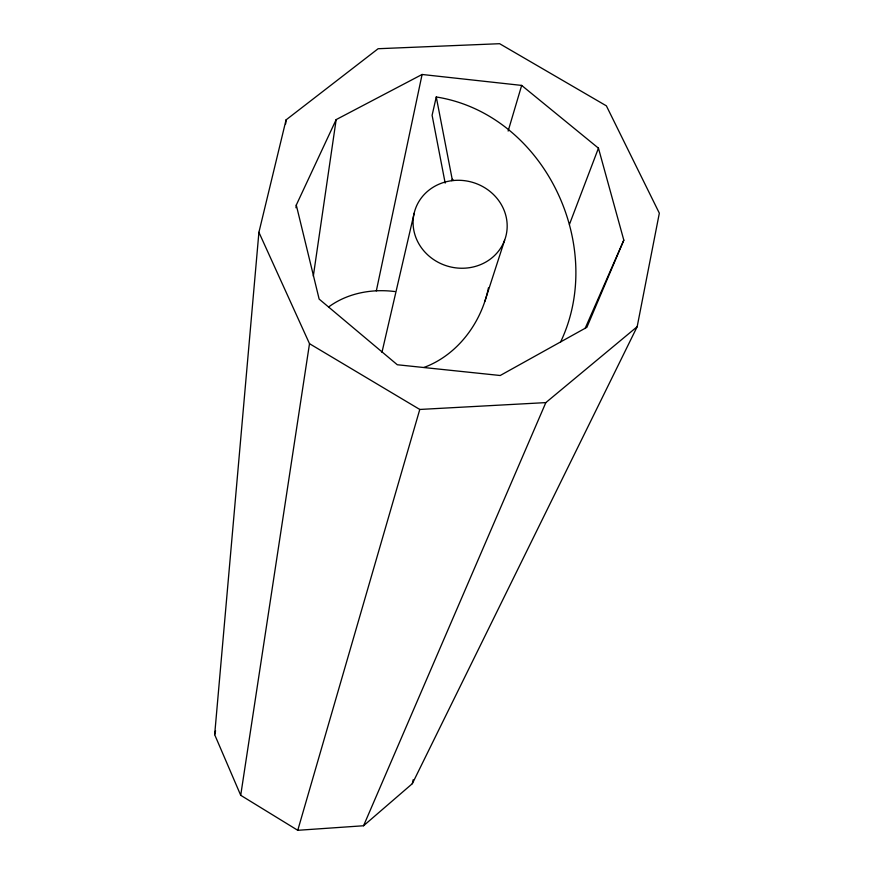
<?xml version="1.0" encoding="UTF-8"?>
<svg xmlns="http://www.w3.org/2000/svg" width="874" height="874" viewBox="0 0 874 874"><rect width="100%" height="100%" fill="white"/><g stroke="black" fill="none" stroke-linecap="round" stroke-linejoin="round"><path stroke-width="1.31" d="M214.665 734.641L258.912 232.298L286.071 119.88L378.125 48.726L499.622 43.7L606.381 105.852L659.335 213.18L637.168 326.712L412.331 783.672L363.562 825.755L297.761 830.3L240.711 795.296L214.665 734.641L215.583 730.74M285.645 123.933L286.071 119.88M295.958 207.761L296.286 205.073L336.162 119.607L422.098 74.476L521.669 85.412L598.45 148.165L623.817 240.164L586.869 327.313L500.212 375.503L397.299 364.753L319.141 299.083L296.286 205.073M313.318 276.129L336.162 119.607M240.711 795.296L309.505 343.69L258.912 232.298M412.331 783.672L413.151 779.75M376.323 290.9L422.098 74.476M560.595 341.985C606.687 245.277 543.792 114.046 436.268 96.97L432.106 115.27L445.172 183.114M381.949 352.375L414.145 213.278M488.424 287.907C481.476 322.626 457.692 354.975 423.923 367.473M452.186 179.236L453.748 180.481A47.294 43.722 15.5 0 1 503.937 241.956A47.294 43.722 15.5 0 1 423.781 250.794A47.294 43.722 15.5 0 1 451.803 180.689L452.186 179.236L436.268 96.97M297.761 830.3L419.782 409.458L545.835 402.608L637.168 326.712M508.133 131.056L521.669 85.412M484.862 301.312L504.637 240.208M569.466 224.345L598.45 148.165M363.562 825.755L545.835 402.608M585.088 328.515L623.817 240.164M328.832 306.829C347.612 293.063 371.974 288.628 394.786 291.545M309.505 343.69L419.782 409.458M451.803 180.689A47.502 43.919 15.5 0 1 453.748 180.481"/></g></svg>
